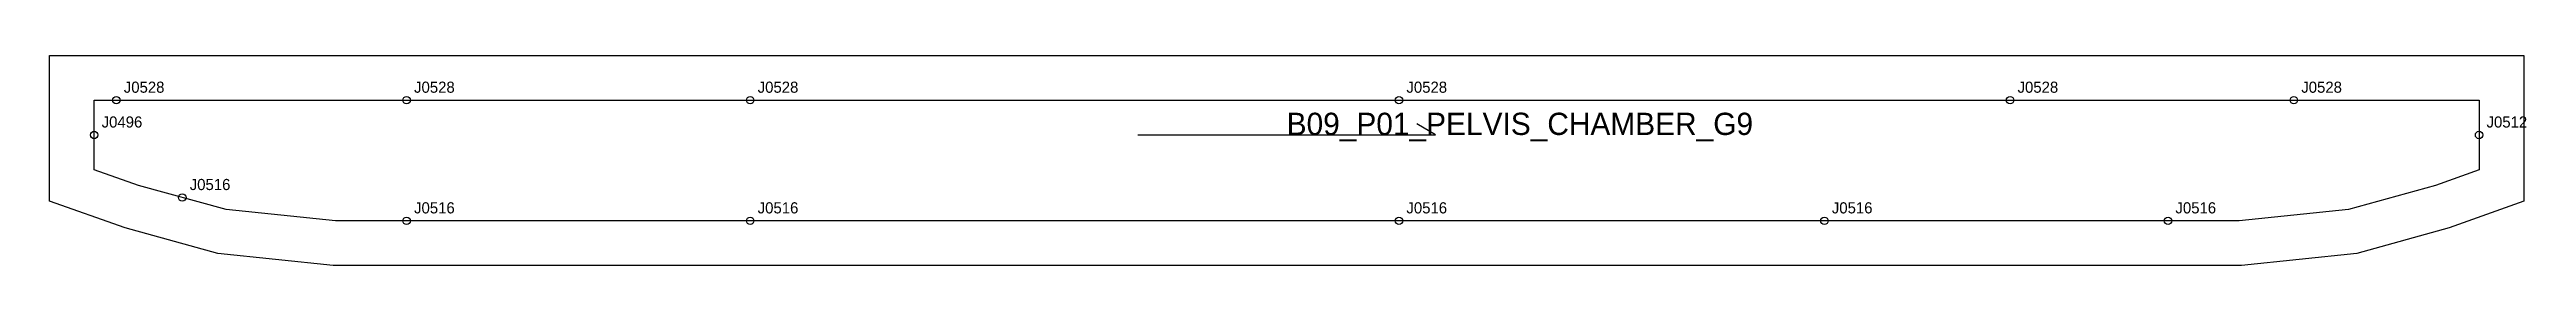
# Model space of a CAD drawing. Header units: millimetres. Extents: x -12 to 654, y -45 to 12.
import ezdxf

# ---------------------------------------------------------------- set-up
doc = ezdxf.new("R2010")
doc.units = ezdxf.units.MM
for name, color, linetype in [('CUT', 1, 'Continuous'), ('GRAIN', 3, 'Continuous'), ('LABEL', 7, 'Continuous'), ('NOTCH', 2, 'Continuous'), ('SEW', 5, 'Continuous')]:
    doc.layers.add(name, color=color, linetype=linetype)

msp = doc.modelspace()

# ---------------------------------------------------------------- linework, layer by layer
at = {"layer": 'CUT'}
msp.add_lwpolyline([(-12, 12), (11.9, 12), (35.44, 12), (64.82, 12), (103.07, 12), (149.69, 12), (202.87, 12), (260.58, 12), (320.6, 12), (380.61, 12), (438.32, 12), (491.5, 12), (538.12, 12), (576.37, 12), (605.72, 12), (629.13, 12), (652.83, 12), (652.83, -27.18), (632.77, -34.43), (607.96, -41.29), (577, -44.52), (538.12, -44.52), (491.5, -44.52), (438.32, -44.52), (380.61, -44.52), (320.6, -44.52), (260.58, -44.52), (202.87, -44.52), (149.69, -44.52), (103.07, -44.52), (64.2, -44.52), (33.22, -41.31), (8.29, -34.45), (-12, -27.24), (-12, 12)], close=True, dxfattribs=at)
at = {"layer": 'GRAIN'}
for p, q in [((360.42, -9.38), (355.42, -6.38)), ((280.42, -9.38), (360.42, -9.38))]:
    msp.add_line(p, q, dxfattribs=at)
at = {"layer": 'NOTCH'}
for centre in [(5.95, 0), (83.95, 0), (176.28, 0), (350.6, 0), (514.81, 0), (591.05, 0), (0, -9.38), (640.83, -9.38), (23.67, -26.23), (83.95, -32.52), (176.28, -32.52), (350.6, -32.52), (464.91, -32.52), (557.24, -32.52)]:
    msp.add_circle(centre, 1, dxfattribs=at)
at = {"layer": 'SEW'}
msp.add_lwpolyline([(0, 0), (11.9, 0), (35.44, 0), (64.82, 0), (103.07, 0), (149.69, 0), (202.87, 0), (260.58, 0), (320.6, 0), (380.61, 0), (438.32, 0), (491.5, 0), (538.12, 0), (576.37, 0), (605.72, 0), (629.13, 0), (640.83, 0), (640.83, -18.76), (629.13, -22.99), (605.72, -29.46), (576.37, -32.52), (538.12, -32.52), (491.5, -32.52), (438.32, -32.52), (380.61, -32.52), (320.6, -32.52), (260.58, -32.52), (202.87, -32.52), (149.69, -32.52), (103.07, -32.52), (64.82, -32.52), (35.44, -29.47), (11.9, -23), (0, -18.77)], close=True, dxfattribs=at)

# ---------------------------------------------------------------- texts
at = {"layer": 'LABEL'}
for s, height, p in [('J0528', 3, (7.95, 2)), ('J0528', 3, (85.95, 2)), ('J0528', 3, (178.28, 2)), ('J0528', 3, (352.6, 2)), ('J0528', 3, (516.81, 2)), ('J0528', 3, (593.05, 2)), ('J0496', 3, (2, -7.38)), ('B09_P01_PELVIS_CHAMBER_G9', 6, (320.42, -9.38)), ('J0512', 3, (642.83, -7.38)), ('J0516', 3, (25.67, -24.23)), ('J0516', 3, (85.95, -30.52)), ('J0516', 3, (178.28, -30.52)), ('J0516', 3, (352.6, -30.52)), ('J0516', 3, (466.91, -30.52)), ('J0516', 3, (559.24, -30.52))]:
    msp.add_text(s, height=height, dxfattribs=at).set_placement(p)

doc.saveas('drawing.dxf')
